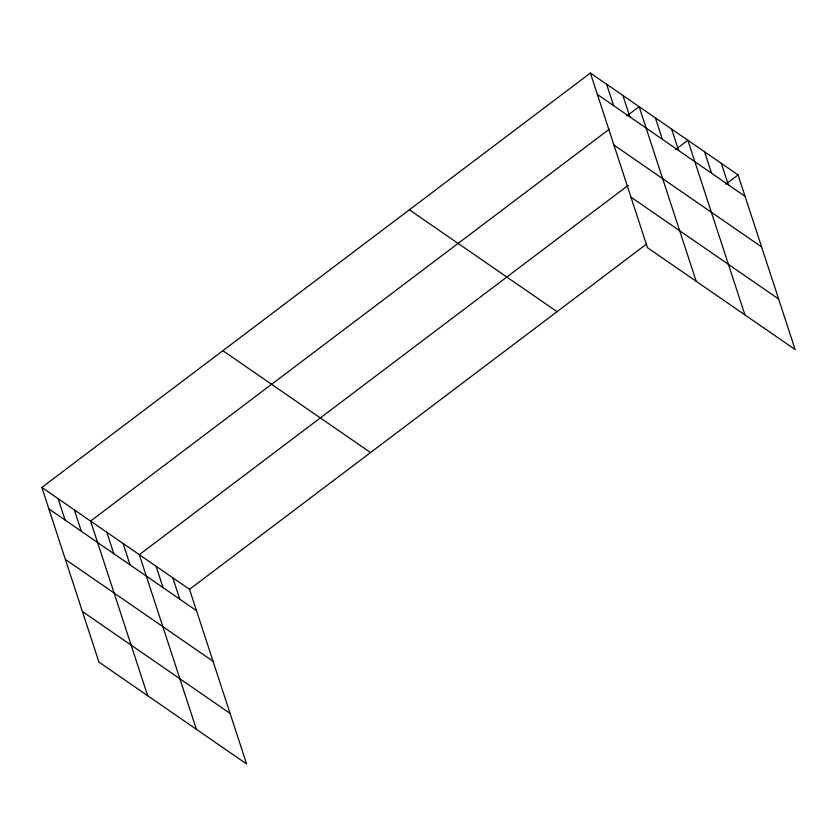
<?xml version="1.0" encoding="UTF-8"?>
<svg xmlns="http://www.w3.org/2000/svg" width="837" height="837" viewBox="0 0 837 837"><rect width="100%" height="100%" fill="white"/><g stroke="black" fill="none" stroke-linecap="round" stroke-linejoin="round"><path stroke-width="1.26" d="M41.85 487.448L189.528 589.321L246.612 763.961L98.933 662.088L41.85 487.448L590.388 73.039L738.067 174.912L795.15 349.552L647.472 247.679L590.388 73.039M609.294 129.191L90.584 521.064L147.668 695.704M626.787 115.987L639.123 106.655L696.206 281.305M628.2 185.343L139.319 554.68L196.402 729.32M675.511 149.603L687.857 140.281L744.94 314.921M189.528 589.321L646.53 244.069M725.721 184.234L738.067 174.912M597.398 94.466L745.066 196.339M613.919 145.031L761.597 246.905M630.952 197.124L778.619 298.997M409.377 209.794L557.044 311.667M222.872 350.693L370.55 452.566M48.849 508.865L196.528 610.738M65.38 559.43L213.058 661.303M82.403 611.523L230.081 713.396M721.327 163.372L728.336 184.789M704.597 151.821L711.596 173.249M671.609 129.076L678.619 150.493M655.371 117.86L662.37 139.287M622.885 95.449L629.884 116.877M606.637 84.244L613.636 105.671M172.788 577.771L179.798 599.198M156.059 566.231L163.058 587.647M123.07 543.475L130.08 564.902M106.833 532.269L113.832 553.696M74.336 509.859L81.346 531.286M58.098 498.653L65.098 520.07"/></g></svg>
